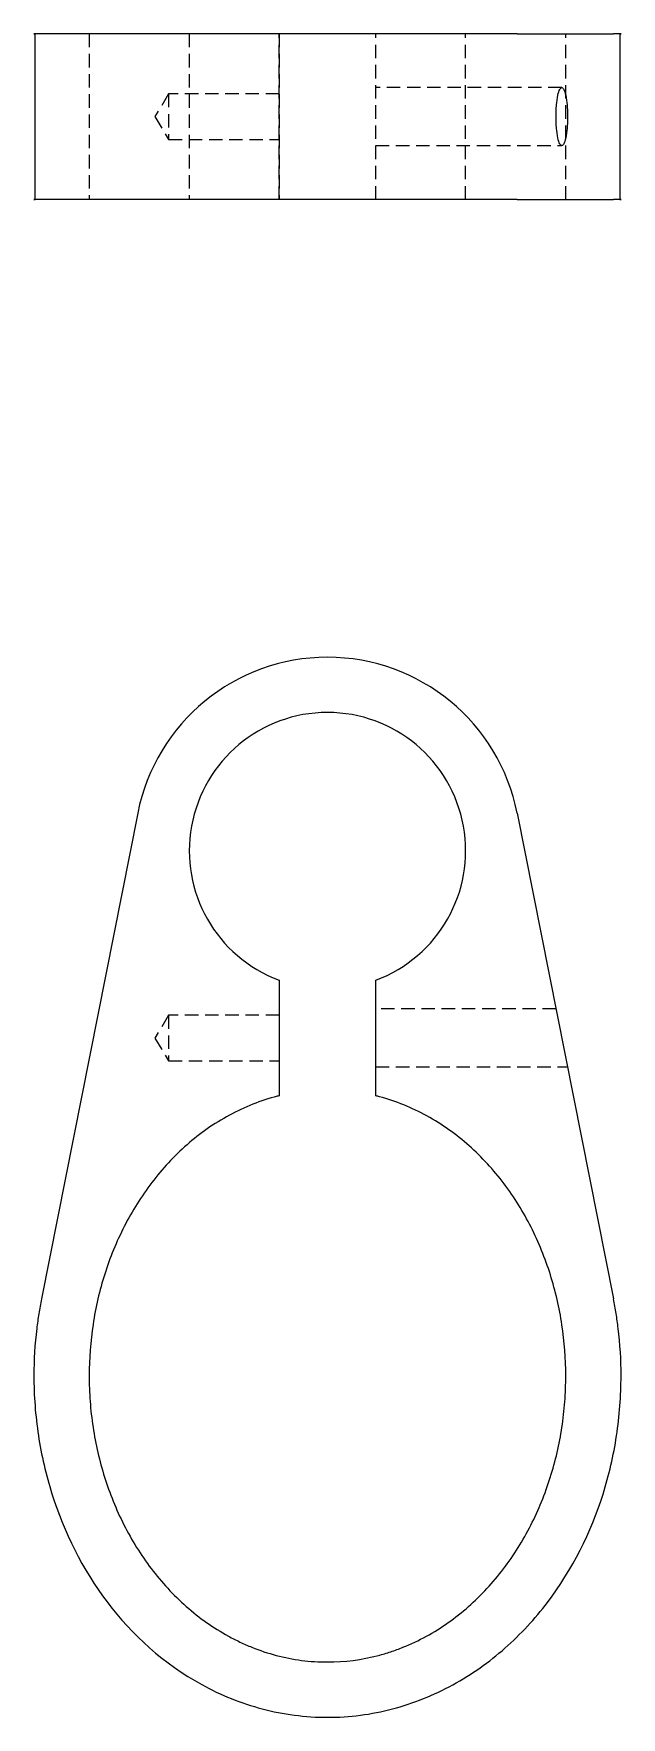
# Model space of a CAD drawing. Header units: millimetres. Extents: x 55 to 231, y 7 to 166.
# Drawn here: x 55.3 to 110.7, y 7 to 165.8 of the extents above.
import ezdxf

# ---------------------------------------------------------------- set-up
doc = ezdxf.new("R2010")
doc.units = ezdxf.units.MM
doc.linetypes.add('HIDDEN', pattern=[1.905, 1.27, -0.635])

msp = doc.modelspace()

# ---------------------------------------------------------------- linework, layer by layer
at = {"color": 7, "linetype": 'Continuous', "lineweight": 25}
for p, q in [((55.38, 165.82), (55.38, 150.18)), ((65.1, 165.82), (56.01, 165.82)), ((100.9, 165.82), (65.1, 165.82)), ((100.9, 165.82), (109.99, 165.82)), ((110.62, 150.18), (110.62, 165.82)), ((65.1, 150.18), (56.01, 150.18)), ((100.9, 150.18), (65.1, 150.18)), ((100.9, 150.18), (109.99, 150.18)), ((65.1, 92.3), (56.01, 46.47)), ((100.9, 92.3), (109.99, 46.47)), ((78.44, 76.53), (78.44, 65.63)), ((87.56, 65.63), (87.56, 76.53))]:
    msp.add_line(p, q, dxfattribs=at)
at = {"color": 7, "linetype": 'HIDDEN', "lineweight": 18}
for p, q in [((60.51, 165.82), (60.51, 150.18)), ((69.96, 165.82), (69.96, 150.18)), ((78.44, 165.82), (78.44, 150.18)), ((78.44, 150.18), (78.44, 165.82)), ((87.56, 150.18), (87.56, 165.82)), ((96.04, 150.18), (96.04, 165.82)), ((105.49, 150.18), (105.49, 165.82)), ((105.11, 160.74), (87.56, 160.74)), ((68.01, 160.15), (66.71, 158)), ((68.01, 160.15), (68.01, 155.85)), ((78.44, 160.15), (68.01, 160.15)), ((66.71, 158), (68.01, 155.85)), ((68.01, 155.85), (78.44, 155.85)), ((87.56, 155.26), (105.11, 155.26)), ((68.01, 73.23), (66.71, 71.08)), ((68.01, 73.23), (68.01, 68.93)), ((78.44, 73.23), (68.01, 73.23)), ((104.57, 73.82), (87.56, 73.82)), ((66.71, 71.08), (68.01, 68.93)), ((68.01, 68.93), (78.44, 68.93)), ((87.56, 68.35), (105.65, 68.35))]:
    msp.add_line(p, q, dxfattribs=at)
at = {"color": 7, "linetype": 'Continuous', "lineweight": 25}
for radius, start, end in [(18.25, 11.2193, 168.7808), (13.04, 290.4873, 249.5127)]:
    msp.add_arc((83, 88.75), radius, start, end, dxfattribs=at)
for points, knots in [([(56.01, 165.82), (55.8, 165.82), (55.4, 165.82), (55.23, 165.82), (55.36, 165.82), (55.42, 165.82)], [0, 0, 0, 0, 0.374729, 0.747482, 1, 1, 1, 1]), ([(110.59, 165.82), (110.63, 165.82), (110.74, 165.82), (110.7, 165.82), (110.49, 165.82), (110.16, 165.82), (109.99, 165.82)], [0, 0, 0, 0, 0.120234, 0.413901, 0.706629, 1, 1, 1, 1]), ([(105.11, 155.26), (105.07, 155.26), (105.02, 155.29), (104.9, 155.45), (104.84, 155.59), (104.73, 156.03), (104.67, 156.33), (104.61, 156.9), (104.6, 157.11), (104.57, 157.55), (104.57, 157.77), (104.57, 158.23), (104.57, 158.46), (104.6, 158.89), (104.61, 159.1), (104.67, 159.67), (104.73, 159.97), (104.84, 160.41), (104.9, 160.55), (105.02, 160.71), (105.07, 160.74), (105.11, 160.74)], [0, 0, 0, 0, 0.125, 0.125, 0.25, 0.25, 0.375, 0.375, 0.4375, 0.4375, 0.5, 0.5, 0.5625, 0.5625, 0.625, 0.625, 0.75, 0.75, 0.875, 0.875, 1, 1, 1, 1]), ([(105.11, 160.74), (105.16, 160.74), (105.21, 160.71), (105.32, 160.55), (105.38, 160.41), (105.5, 159.97), (105.55, 159.67), (105.61, 159.1), (105.63, 158.89), (105.65, 158.46), (105.65, 158.23), (105.65, 157.77), (105.65, 157.55), (105.63, 157.11), (105.61, 156.9), (105.55, 156.33), (105.5, 156.03), (105.38, 155.59), (105.32, 155.45), (105.21, 155.29), (105.16, 155.26), (105.11, 155.26)], [0, 0, 0, 0, 0.125, 0.125, 0.25, 0.25, 0.375, 0.375, 0.4375, 0.4375, 0.5, 0.5, 0.5625, 0.5625, 0.625, 0.625, 0.75, 0.75, 0.875, 0.875, 1, 1, 1, 1]), ([(56.01, 150.18), (55.8, 150.18), (55.4, 150.18), (55.23, 150.18), (55.36, 150.18), (55.42, 150.18)], [0, 0, 0, 0, 0.374729, 0.747482, 1, 1, 1, 1]), ([(110.59, 150.18), (110.63, 150.18), (110.74, 150.18), (110.7, 150.18), (110.49, 150.18), (110.16, 150.18), (109.99, 150.18)], [0, 0, 0, 0, 0.120234, 0.413901, 0.706629, 1, 1, 1, 1]), ([(78.44, 65.63), (78.38, 65.62), (78.32, 65.6), (76.69, 65.18), (75.18, 64.58), (73.02, 63.41), (72.32, 62.98), (70.99, 62.05), (70.36, 61.55), (69.13, 60.48), (68.55, 59.91), (67.43, 58.71), (66.91, 58.09), (65.93, 56.8), (65.47, 56.13), (64.6, 54.76), (64.2, 54.04), (63.08, 51.86), (62.47, 50.36), (61.74, 48.04), (61.52, 47.26), (61.15, 45.68), (61, 44.87), (60.63, 42.46), (60.51, 40.84), (60.51, 38.42), (60.54, 37.61), (60.66, 35.99), (60.75, 35.18), (61.12, 32.76), (61.48, 31.19), (62.45, 28.12), (63.05, 26.62), (64.16, 24.43), (64.56, 23.72), (65.42, 22.34), (65.88, 21.67), (66.86, 20.39), (67.38, 19.77), (68.48, 18.57), (69.07, 18), (70.9, 16.38), (72.22, 15.44), (74.01, 14.46), (74.37, 14.28), (75.11, 13.93), (75.49, 13.76), (76.62, 13.31), (77.39, 13.05), (78.95, 12.64), (79.75, 12.48), (80.95, 12.32), (81.36, 12.28), (82.18, 12.23), (82.59, 12.22), (83, 12.22)], [0.5300992, 0.5300992, 0.5300992, 0.5300992, 0.53125, 0.53125, 0.5625, 0.5625, 0.578125, 0.578125, 0.59375, 0.59375, 0.609375, 0.609375, 0.625, 0.625, 0.640625, 0.640625, 0.65625, 0.65625, 0.6875, 0.6875, 0.703125, 0.703125, 0.71875, 0.71875, 0.75, 0.75, 0.765625, 0.765625, 0.78125, 0.78125, 0.8125, 0.8125, 0.84375, 0.84375, 0.859375, 0.859375, 0.875, 0.875, 0.890625, 0.890625, 0.90625, 0.90625, 0.9375, 0.9375, 0.9453125, 0.9453125, 0.953125, 0.953125, 0.96875, 0.96875, 0.984375, 0.984375, 0.9921875, 0.9921875, 1, 1, 1, 1]), ([(83, 12.22), (84.64, 12.22), (86.24, 12.43), (88.2, 12.94), (88.59, 13.06), (89.36, 13.31), (89.75, 13.46), (90.88, 13.91), (91.62, 14.26), (93.04, 15.03), (93.72, 15.46), (95.05, 16.4), (95.7, 16.91), (97.53, 18.52), (98.62, 19.71), (100.1, 21.65), (100.57, 22.33), (101.43, 23.7), (101.82, 24.41), (102.56, 25.85), (102.89, 26.59), (103.51, 28.09), (103.78, 28.86), (104.52, 31.18), (104.88, 32.76), (105.25, 35.15), (105.34, 35.96), (105.46, 37.58), (105.49, 38.4), (105.49, 40.83), (105.37, 42.44), (105.01, 44.83), (104.86, 45.62), (104.49, 47.2), (104.28, 47.98), (103.54, 50.31), (102.94, 51.81), (101.49, 54.67), (100.64, 56.04), (99.17, 57.99), (98.64, 58.62), (97.54, 59.81), (96.97, 60.38), (95.76, 61.45), (95.12, 61.96), (93.8, 62.9), (93.1, 63.34), (90.97, 64.51), (89.48, 65.12), (87.8, 65.57), (87.68, 65.6), (87.56, 65.63)], [0, 0, 0, 0, 0.03125, 0.03125, 0.0390625, 0.0390625, 0.046875, 0.046875, 0.0625, 0.0625, 0.078125, 0.078125, 0.09375, 0.09375, 0.125, 0.125, 0.140625, 0.140625, 0.15625, 0.15625, 0.171875, 0.171875, 0.1875, 0.1875, 0.21875, 0.21875, 0.234375, 0.234375, 0.25, 0.25, 0.28125, 0.28125, 0.296875, 0.296875, 0.3125, 0.3125, 0.34375, 0.34375, 0.375, 0.375, 0.390625, 0.390625, 0.40625, 0.40625, 0.421875, 0.421875, 0.4375, 0.4375, 0.46875, 0.46875, 0.4710723, 0.4710723, 0.4710723, 0.4710723]), ([(56.01, 46.47), (55.91, 46.01), (55.75, 45.07), (55.41, 42.67), (55.18, 38.84), (55.58, 33.56), (57.27, 26.22), (61.58, 17.5), (68.31, 11.36), (73.9, 8.71), (76.83, 7.74), (79.85, 7.14), (81.96, 7), (83, 7)], [0.709718, 0.709718, 0.709718, 0.709718, 0.7175305, 0.725343, 0.75, 0.78125, 0.8125, 0.875, 0.9375, 0.953125, 0.96875, 0.984375, 1, 1, 1, 1]), ([(83, 7), (85.09, 7), (89.2, 7.54), (94.96, 9.87), (99.91, 13.39), (105.25, 19.2), (108.73, 26.2), (110.42, 33.54), (110.82, 38.84), (110.59, 42.67), (110.25, 45.09), (110.08, 46.01), (109.99, 46.47)], [0, 0, 0, 0, 0.03125, 0.0625, 0.09375, 0.125, 0.1875, 0.21875, 0.25, 0.2749904, 0.2828029, 0.2906154, 0.2906154, 0.2906154, 0.2906154])]:
    msp.add_open_spline(points, degree=3, knots=knots, dxfattribs=at)

doc.saveas('drawing.dxf')
